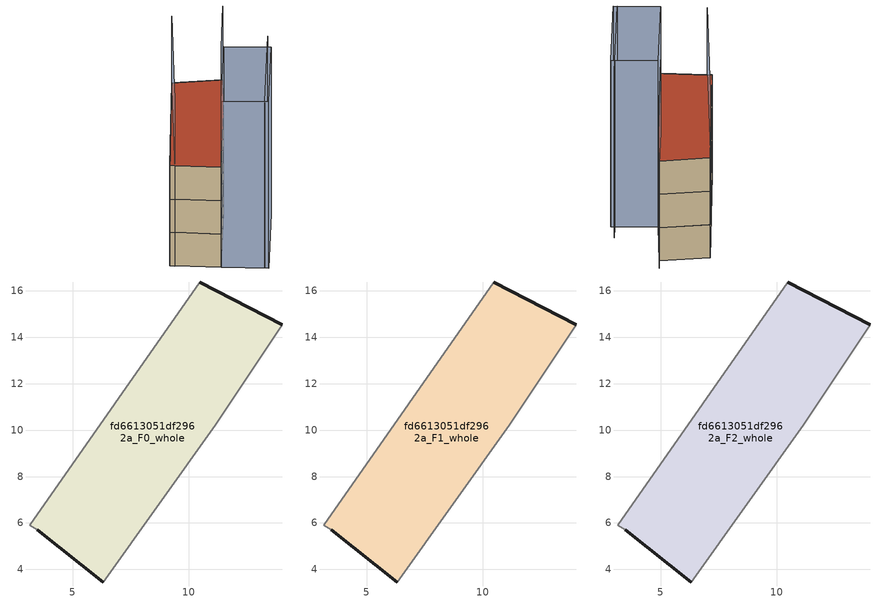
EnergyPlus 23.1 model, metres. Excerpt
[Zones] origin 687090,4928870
fd6613051df2962a_F0_whole
 floor ground (EU_floor_Construction): 11.14,10.2 14.02,14.53 10.46,16.37 3.16,5.9 3.46,5.7 6.32,3.46 z0
 wall outside (EU_wall_Construction): 10.46,16.37 14.02,14.53 / 6.32,3.46 3.46,5.7 z0:3
 wall adiabatic (EU_wall_Construction): 14.02,14.53 11.14,10.2 6.32,3.46 / 3.46,5.7 3.16,5.9 10.46,16.37 z0:3
fd6613051df2962a_F1_whole
 floor to fd6613051df2962a_F0_whole (EU_floor_Construction): 11.14,10.2 14.01,14.53 10.46,16.37 3.15,5.9 3.46,5.7 6.32,3.46 z3
 wall outside (EU_wall_Construction): 10.46,16.37 14.02,14.53 / 6.32,3.46 3.46,5.7 z3:6
 wall adiabatic (EU_wall_Construction): 14.02,14.53 11.14,10.2 6.32,3.46 / 3.46,5.7 3.16,5.9 10.46,16.37 z3:6
fd6613051df2962a_F2_whole
 floor to fd6613051df2962a_F1_whole (EU_floor_Construction): 11.14,10.2 14.01,14.53 10.46,16.37 3.15,5.9 3.46,5.7 6.32,3.46 z6
 wall outside (EU_wall_Construction): 10.46,16.37 14.02,14.53 / 6.32,3.46 3.46,5.7 z6:9
 wall adiabatic (EU_wall_Construction): 14.02,14.53 11.14,10.2 6.32,3.46 / 3.46,5.7 3.16,5.9 10.46,16.37 z6:9
 roof outside (EU_roof_Construction): 14.02,14.53 11.14,10.2 6.32,3.46 3.46,5.7 3.16,5.9 10.46,16.37 z9
shading: 9.07,1.51 14.9,9.58 / 10.92,10.22 14.64,15.41 / 10.46,16.37 3.43,5.66 / 6.31,3.44 11.14,10.19 / 11.14,10.19 14.15,8.04 / 14.15,8.04 9.31,1.29 / 9.31,1.29 6.31,3.44 z0:15
[Building]
EU S2 Campaign: North Axis=0; Terrain=City; Solar Distribution=FullExterior
[Site:Location]
Bologna: Latitude=44.5; Longitude=11.25; Time Zone=1; Elevation=37
[SizingPeriod:WeatherFileDays]
AnnualSizingPeriod: Begin Month=1; Begin Day of Month=1; End Month=12; End Day of Month=31; Day of Week for Start Day=Monday; Use Weather File Daylight Saving Period=No; Use Weather File Rain and Snow Indicators=No
[MATERIAL]
EU_InternalMass_Material: Roughness=MediumRough; Thickness=0.1; Conductivity=1; Density=1800; Specific Heat=900; Thermal Absorptance=0.9; Solar Absorptance=0.7; Visible Absorptance=0.7
[MATERIAL:NOMASS] Roughness=MediumRough; Thermal Absorptance=0.9; Solar Absorptance=0.7; Visible Absorptance=0.7
Name | Thermal Resistance
EU_wall_NoMass | 0.937881
EU_roof_NoMass | 0.548572
EU_floor_NoMass | 0.71348
[CONSTRUCTION]
EU_wall_Construction: EU_wall_NoMass
EU_roof_Construction: EU_roof_NoMass
EU_floor_Construction: EU_floor_NoMass
EU_InternalMass_Construction: EU_InternalMass_Material
[ZONE] Type=1; Multiplier=1; Ceiling Height=autocalculate; Floor Area=autocalculate; Part of Total Floor Area=Yes
Name | Volume
fd6613051df2962a_F0_whole | 158.758
fd6613051df2962a_F1_whole; fd6613051df2962a_F2_whole | 158.759
[INTERNALMASS] Construction=EU_InternalMass_Construction; Surface Area=52.9197
Name | Zone or ZoneList
fd6613051df2962a_F0_whole_EU_InternalMass | fd6613051df2962a_F0_whole
fd6613051df2962a_F1_whole_EU_InternalMass | fd6613051df2962a_F1_whole
fd6613051df2962a_F2_whole_EU_InternalMass | fd6613051df2962a_F2_whole
[OTHEREQUIPMENT] Fuel Type=Electricity; Design Level Calculation Method=Watts/Area; Power per Zone Floor Area=1; Fraction Latent=0; Fraction Radiant=0; Fraction Lost=0; Carbon Dioxide Generation Rate=0; EndUse Subcategory=EU_Step8_InternalGains
Name | Zone or ZoneList or Space or SpaceList | Schedule
EU_Step8_InternalGain_fd6613051df2962a_F0_whole_f000 | fd6613051df2962a_F0_whole | EU_Step8_GainSchedule_fd6613051df2962a_F0_whole_f000
EU_Step8_InternalGain_fd6613051df2962a_F1_whole_f000 | fd6613051df2962a_F1_whole | EU_Step8_GainSchedule_fd6613051df2962a_F1_whole_f000
EU_Step8_InternalGain_fd6613051df2962a_F2_whole_f000 | fd6613051df2962a_F2_whole | EU_Step8_GainSchedule_fd6613051df2962a_F2_whole_f000
[ZONEVENTILATION:DESIGNFLOWRATE] Schedule=EU_AlwaysOn; Design Flow Rate Calculation Method=AirChanges/Hour; Air Changes per Hour=0.687892; Ventilation Type=Natural; Fan Pressure Rise=0; Fan Total Efficiency=1; Constant Term Coefficient=1; Temperature Term Coefficient=0; Velocity Term Coefficient=0; Velocity Squared Term Coefficient=0; Minimum Indoor Temperature=-100; Maximum Indoor Temperature=100; Delta Temperature=-100; Minimum Outdoor Temperature=-100; Maximum Outdoor Temperature=100; Maximum Wind Speed=40
Name | Zone or ZoneList or Space or SpaceList
EU_ConstantAir_fd6613051df2962a_F0_whole | fd6613051df2962a_F0_whole
EU_ConstantAir_fd6613051df2962a_F1_whole | fd6613051df2962a_F1_whole
EU_ConstantAir_fd6613051df2962a_F2_whole | fd6613051df2962a_F2_whole
[HVACTEMPLATE:THERMOSTAT] Constant Heating Setpoint=20; Constant Cooling Setpoint=50
EU_HeatOnly_fd6613051df2962a_F0_whole; EU_HeatOnly_fd6613051df2962a_F1_whole; EU_HeatOnly_fd6613051df2962a_F2_whole
[HVACTEMPLATE:ZONE:IDEALLOADSAIRSYSTEM] System Availability Schedule=EU_AlwaysOn; Maximum Heating Supply Air Temperature=50; Minimum Cooling Supply Air Temperature=13; Maximum Heating Supply Air Humidity Ratio=0.0156; Minimum Cooling Supply Air Humidity Ratio=0.0077; Heating Limit=NoLimit; Cooling Limit=NoLimit; Heating Availability Schedule=EU_AlwaysOn; Cooling Availability Schedule=EU_CoolingOff; Dehumidification Control Type=ConstantSensibleHeatRatio; Cooling Sensible Heat Ratio=0.7; Dehumidification Setpoint=60; Humidification Control Type=None; Humidification Setpoint=30; Outdoor Air Method=None; Outdoor Air Flow Rate per Person=0.00944; Outdoor Air Flow Rate per Zone Floor Area=0; Outdoor Air Flow Rate per Zone=0; Demand Controlled Ventilation Type=None; Outdoor Air Economizer Type=NoEconomizer; Heat Recovery Type=None; Sensible Heat Recovery Effectiveness=0.7; Latent Heat Recovery Effectiveness=0.65
Name | Template Thermostat
fd6613051df2962a_F0_whole | EU_HeatOnly_fd6613051df2962a_F0_whole
fd6613051df2962a_F1_whole | EU_HeatOnly_fd6613051df2962a_F1_whole
fd6613051df2962a_F2_whole | EU_HeatOnly_fd6613051df2962a_F2_whole
[SIZING:ZONE] Zone Cooling Design Supply Air Temperature Input Method=SupplyAirTemperature; Zone Cooling Design Supply Air Temperature=13; Zone Heating Design Supply Air Temperature Input Method=SupplyAirTemperature; Zone Heating Design Supply Air Temperature=50; Zone Cooling Design Supply Air Humidity Ratio=0.008; Zone Heating Design Supply Air Humidity Ratio=0.008; Cooling Design Air Flow Method=DesignDay; Cooling Design Air Flow Rate=0; Cooling Minimum Air Flow per Zone Floor Area=0.000762; Cooling Minimum Air Flow=0; Cooling Minimum Air Flow Fraction=0.2; Heating Design Air Flow Method=DesignDay; Heating Design Air Flow Rate=0; Heating Maximum Air Flow per Zone Floor Area=0.002032; Heating Maximum Air Flow=0.141576; Heating Maximum Air Flow Fraction=0.3; Account for Dedicated Outdoor Air System=No; Dedicated Outdoor Air System Control Strategy=NeutralSupplyAir; Dedicated Outdoor Air Low Setpoint Temperature for Design=autosize; Dedicated Outdoor Air High Setpoint Temperature for Design=autosize; Zone Load Sizing Method=Sensible Load Only No Latent Load; Zone Latent Cooling Design Supply Air Humidity Ratio Input Method=HumidityRatioDifference; Zone Cooling Design Supply Air Humidity Ratio Difference=0.005; Zone Latent Heating Design Supply Air Humidity Ratio Input Method=HumidityRatioDifference; Zone Humidification Design Supply Air Humidity Ratio Difference=0.005
fd6613051df2962a_F0_whole; fd6613051df2962a_F1_whole; fd6613051df2962a_F2_whole
[SCHEDULE:CONSTANT]
Name | Hourly Value
EU_AlwaysOn | 1
EU_CoolingOff | 0
[SCHEDULE:FILE] Column Number=1; Rows to Skip at Top=0; Number of Hours of Data=8760; Column Separator=Comma; Interpolate to Timestep=No; Minutes per Item=60; Adjust Schedule for Daylight Savings=Yes
Name | File
EU_Step8_GainSchedule_fd6613051df2962a_F0_whole_f000 | ../../schedules/fd6613051df2962a/fd6613051df2962a_F0_whole_f000_gain.csv
EU_Step8_GainSchedule_fd6613051df2962a_F1_whole_f000 | ../../schedules/fd6613051df2962a/fd6613051df2962a_F1_whole_f000_gain.csv
EU_Step8_GainSchedule_fd6613051df2962a_F2_whole_f000 | ../../schedules/fd6613051df2962a/fd6613051df2962a_F2_whole_f000_gain.csv
